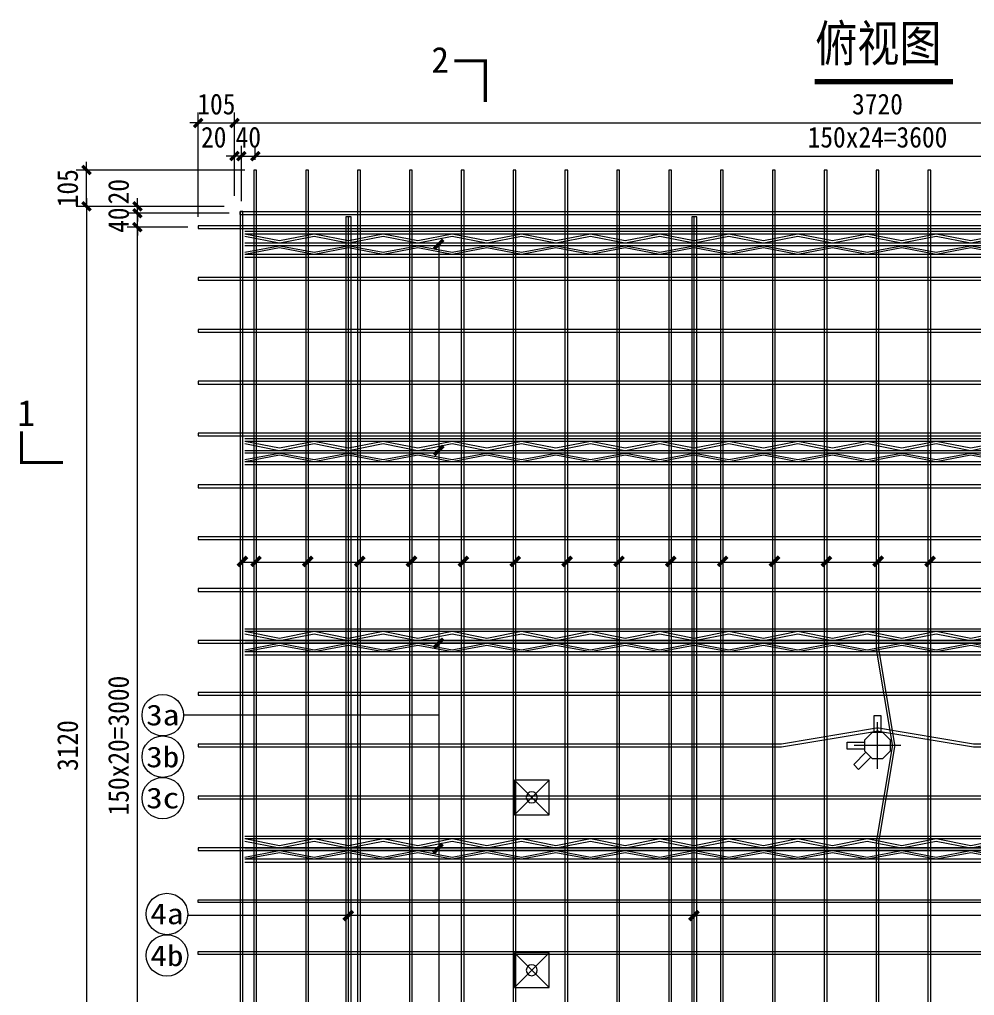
# Model space of a CAD drawing. Header units: millimetres. Extents: x 0 to 28815, y -2 to 20487.
# Drawn here: x 16992 to 19755, y 2147 to 4970 of the extents above; entities that cross this region are included whole.
import ezdxf
from ezdxf.enums import TextEntityAlignment as Align

# ---------------------------------------------------------------- set-up
doc = ezdxf.new("R2010")
doc.units = ezdxf.units.MM
doc.linetypes.add('ACAD_ISO10W100', pattern=[18, 12, -3, 0, -3])
for name, color, linetype in [('DBD6X-1##长度', 4, 'Continuous'), ('EQUIP-照明', 3, 'Continuous'), ('S-DETL-TEXT', 7, 'Continuous'), ('YZ-下划线', 1, 'ACAD_ISO10W100'), ('YZ-标题文字', 2, 'Continuous'), ('桁架', 4, 'Continuous'), ('钢筋', 7, 'Continuous')]:
    doc.layers.add(name, color=color, linetype=linetype)
for name, color, linetype, lineweight in [('PUB_DIM', 3, 'Continuous', 15), ('YG-标注', 151, 'Continuous', 15), ('YZ-符号', 96, 'Continuous', 9), ('墙板支撑', 7, 'Continuous', 15), ('文字标注', 7, 'Continuous', 15), ('轮廓线', 2, 'Continuous', 13)]:
    doc.layers.add(name, color=color, linetype=linetype, lineweight=lineweight)
doc.styles.add('YG-样式 2', font='simhei.ttf')
doc.styles.add('YZ-样式 1', font='simhei.ttf', dxfattribs={"width": 0.85})
doc.styles.add('YZ-样式 2', font='simhei.ttf', dxfattribs={"width": 0.9})
doc.dimstyles.new('YZ-30', dxfattribs={"dimscale": 30, "dimtxt": 2, "dimasz": 0.8, "dimexe": 1, "dimexo": 1, "dimgap": 0.8, "dimtad": 1, "dimdec": 0, "dimzin": 1, "dimdsep": 46, "dimtxsty": 'YZ-样式 2', "dimblk": 'ARCHTICK', "dimcen": 250, "dimdle": 0.8, "dimclrd": 151, "dimclre": 151, "dimclrt": 7, "dimazin": 0, "dimtfac": 1, "dimtdec": 0, "dimtix": 1, "dimtmove": 2, "dimatfit": 2, "dimldrblk": 'ARCHTICK', "dimfxl": 1, "dimlwd": 9, "dimlwe": 9, "dimarcsym": 0})

# ---------------------------------------------------------------- blocks, each defined once
blk = doc.blocks.new('_ArchTick')
at = {"color": 0, "linetype": 'ByBlock', "const_width": 0.4}
blk.add_lwpolyline([(-0.5, -0.5), (0.5, 0.5)], dxfattribs=at)
blk = doc.blocks.new('*D202')
at = {"layer": 'Defpoints', "color": 0, "ltscale": 30, "transparency": 16777216}
for p in [(17614.2, 4429.5), (17186, 1309.5), (17624.3, 1309.5)]:
    blk.add_point(p, dxfattribs=at)
at = {"layer": 'YG-标注', "color": 151, "lineweight": 9, "ltscale": 30, "transparency": 16777216}
for p, q in [((17186, 4453.5), (17186, 1285.5)), ((17584.2, 4429.5), (17156, 4429.5)), ((17594.3, 1309.5), (17156, 1309.5))]:
    blk.add_line(p, q, dxfattribs=at)
at = {"layer": 'YG-标注', "color": 151, "lineweight": 9, "ltscale": 30, "transparency": 16777216, "xscale": 24, "yscale": 24, "zscale": 24}
for p, rotation in [((17186, 4429.5), 90), ((17186, 1309.5), 270)]:
    blk.add_blockref('_ArchTick', p, dxfattribs=dict(at, rotation=rotation))
at = {"layer": 'YG-标注', "color": 7, "lineweight": 9, "ltscale": 30, "transparency": 16777216, "insert": (17131.6, 2869.5), "char_height": 60, "attachment_point": 5, "rotation": 90, "style": 'YZ-样式 2'}
blk.add_mtext('3120', dxfattribs=at)
blk = doc.blocks.new('*D205')
at = {"layer": 'Defpoints', "color": 0, "ltscale": 30, "transparency": 16777216}
for p in [(17333.3, 4369.5), (17509.2, 4369.5), (17509.2, 1369.5)]:
    blk.add_point(p, dxfattribs=at)
at = {"layer": 'YG-标注', "color": 151, "lineweight": 9, "ltscale": 30, "transparency": 16777216}
for p, q in [((17333.3, 1345.5), (17333.3, 4393.5)), ((17479.2, 4369.5), (17303.3, 4369.5)), ((17479.2, 1369.5), (17303.3, 1369.5))]:
    blk.add_line(p, q, dxfattribs=at)
at = {"layer": 'YG-标注', "color": 151, "lineweight": 9, "ltscale": 30, "transparency": 16777216, "xscale": 24, "yscale": 24, "zscale": 24}
for p, rotation in [((17333.3, 4369.5), 90), ((17333.3, 1369.5), 270)]:
    blk.add_blockref('_ArchTick', p, dxfattribs=dict(at, rotation=rotation))
at = {"layer": 'YG-标注', "color": 7, "lineweight": 9, "ltscale": 30, "transparency": 16777216, "insert": (17278.9, 2869.5), "char_height": 60, "attachment_point": 5, "rotation": 90, "style": 'YZ-样式 2'}
blk.add_mtext('150x20=3000', dxfattribs=at)
blk = doc.blocks.new('*D206')
at = {"layer": 'Defpoints', "color": 0, "ltscale": 30, "transparency": 16777216}
for p in [(17333.3, 4409.5), (17629.2, 4409.5), (17509.2, 4369.5)]:
    blk.add_point(p, dxfattribs=at)
at = {"layer": 'YG-标注', "color": 151, "lineweight": 9, "ltscale": 30, "transparency": 16777216}
for p, q in [((17333.3, 4409.5), (17333.3, 4433.5)), ((17599.2, 4409.5), (17303.3, 4409.5)), ((17333.3, 4369.5), (17333.3, 4409.5)), ((17479.2, 4369.5), (17303.3, 4369.5)), ((17333.3, 4369.5), (17333.3, 4345.5))]:
    blk.add_line(p, q, dxfattribs=at)
at = {"layer": 'YG-标注', "color": 151, "lineweight": 9, "ltscale": 30, "transparency": 16777216, "xscale": 24, "yscale": 24, "zscale": 24}
for p, rotation in [((17333.3, 4409.5), 270), ((17333.3, 4369.5), 90)]:
    blk.add_blockref('_ArchTick', p, dxfattribs=dict(at, rotation=rotation))
at = {"layer": 'YG-标注', "color": 7, "lineweight": 9, "ltscale": 30, "transparency": 16777216, "insert": (17278.9, 4389.5), "char_height": 60, "attachment_point": 5, "rotation": 90, "style": 'YZ-样式 2'}
blk.add_mtext('40', dxfattribs=at)
blk = doc.blocks.new('*D207')
at = {"layer": 'Defpoints', "color": 0, "ltscale": 30, "transparency": 16777216}
for p in [(17333.3, 4429.5), (17614.2, 4429.5), (17629.2, 4409.5)]:
    blk.add_point(p, dxfattribs=at)
at = {"layer": 'YG-标注', "color": 151, "lineweight": 9, "ltscale": 30, "transparency": 16777216}
for p, q in [((17333.3, 4429.5), (17333.3, 4453.5)), ((17584.2, 4429.5), (17303.3, 4429.5)), ((17599.2, 4409.5), (17303.3, 4409.5)), ((17333.3, 4409.5), (17333.3, 4429.5)), ((17333.3, 4409.5), (17333.3, 4385.5))]:
    blk.add_line(p, q, dxfattribs=at)
at = {"layer": 'YG-标注', "color": 151, "lineweight": 9, "ltscale": 30, "transparency": 16777216, "xscale": 24, "yscale": 24, "zscale": 24}
for p, rotation in [((17333.3, 4429.5), 270), ((17333.3, 4409.5), 90)]:
    blk.add_blockref('_ArchTick', p, dxfattribs=dict(at, rotation=rotation))
at = {"layer": 'YG-标注', "color": 7, "lineweight": 9, "ltscale": 30, "transparency": 16777216, "insert": (17278.9, 4471.9), "char_height": 60, "attachment_point": 5, "rotation": 90, "style": 'YZ-样式 2'}
blk.add_mtext('20', dxfattribs=at)
blk = doc.blocks.new('*D209')
at = {"layer": 'Defpoints', "color": 0, "ltscale": 30, "transparency": 16777216}
for p in [(17614.2, 4670.7), (17614.2, 4429.5), (17509.2, 4369.5)]:
    blk.add_point(p, dxfattribs=at)
at = {"layer": '钢筋', "color": 151, "lineweight": 9, "ltscale": 30, "transparency": 16777216}
for p, q in [((17509.2, 4399.5), (17509.2, 4700.7)), ((17614.2, 4459.5), (17614.2, 4700.7)), ((17509.2, 4670.7), (17485.2, 4670.7)), ((17509.2, 4670.7), (17614.2, 4670.7)), ((17614.2, 4670.7), (17638.2, 4670.7))]:
    blk.add_line(p, q, dxfattribs=at)
at = {"layer": '钢筋', "color": 151, "lineweight": 9, "ltscale": 30, "transparency": 16777216, "xscale": 24, "yscale": 24, "zscale": 24}
blk.add_blockref('_ArchTick', (17509.2, 4670.7), dxfattribs=at)
at = {"layer": '钢筋', "color": 151, "lineweight": 9, "ltscale": 30, "transparency": 16777216, "xscale": 24, "yscale": 24, "zscale": 24, "rotation": 180}
blk.add_blockref('_ArchTick', (17614.2, 4670.7), dxfattribs=at)
at = {"layer": '钢筋', "color": 7, "ltscale": 30, "transparency": 16777216, "insert": (17561.7, 4725), "char_height": 60, "attachment_point": 5, "style": 'YZ-样式 2'}
blk.add_mtext('105', dxfattribs=at)
blk = doc.blocks.new('*D210')
at = {"layer": 'Defpoints', "color": 0, "ltscale": 30, "transparency": 16777216}
for p in [(17674.2, 4574.8), (17674.2, 4534.5), (17634.2, 4414.5)]:
    blk.add_point(p, dxfattribs=at)
at = {"layer": '钢筋', "color": 151, "lineweight": 9, "ltscale": 30, "transparency": 16777216}
for p, q in [((17634.2, 4444.5), (17634.2, 4604.8)), ((17674.2, 4564.5), (17674.2, 4604.8)), ((17634.2, 4574.8), (17610.2, 4574.8)), ((17634.2, 4574.8), (17674.2, 4574.8)), ((17674.2, 4574.8), (17698.2, 4574.8))]:
    blk.add_line(p, q, dxfattribs=at)
at = {"layer": '钢筋', "color": 151, "lineweight": 9, "ltscale": 30, "transparency": 16777216, "xscale": 24, "yscale": 24, "zscale": 24}
blk.add_blockref('_ArchTick', (17634.2, 4574.8), dxfattribs=at)
at = {"layer": '钢筋', "color": 151, "lineweight": 9, "ltscale": 30, "transparency": 16777216, "xscale": 24, "yscale": 24, "zscale": 24, "rotation": 180}
blk.add_blockref('_ArchTick', (17674.2, 4574.8), dxfattribs=at)
at = {"layer": '钢筋', "color": 7, "ltscale": 30, "transparency": 16777216, "insert": (17654.2, 4629.2), "char_height": 60, "attachment_point": 5, "style": 'YZ-样式 2'}
blk.add_mtext('40', dxfattribs=at)
blk = doc.blocks.new('*D211')
at = {"layer": 'Defpoints', "color": 0, "ltscale": 30, "transparency": 16777216}
for p in [(17614.2, 4574.8), (17614.2, 4429.5), (17634.2, 4414.5)]:
    blk.add_point(p, dxfattribs=at)
at = {"layer": '钢筋', "color": 151, "lineweight": 9, "ltscale": 30, "transparency": 16777216}
for p, q in [((17614.2, 4459.5), (17614.2, 4604.8)), ((17634.2, 4444.5), (17634.2, 4604.8)), ((17614.2, 4574.8), (17590.2, 4574.8)), ((17634.2, 4574.8), (17614.2, 4574.8)), ((17634.2, 4574.8), (17658.2, 4574.8))]:
    blk.add_line(p, q, dxfattribs=at)
at = {"layer": '钢筋', "color": 151, "lineweight": 9, "ltscale": 30, "transparency": 16777216, "xscale": 24, "yscale": 24, "zscale": 24}
blk.add_blockref('_ArchTick', (17614.2, 4574.8), dxfattribs=at)
at = {"layer": '钢筋', "color": 151, "lineweight": 9, "ltscale": 30, "transparency": 16777216, "xscale": 24, "yscale": 24, "zscale": 24, "rotation": 180}
blk.add_blockref('_ArchTick', (17634.2, 4574.8), dxfattribs=at)
at = {"layer": '钢筋', "color": 7, "ltscale": 30, "transparency": 16777216, "insert": (17554.1, 4629.2), "char_height": 60, "attachment_point": 5, "style": 'YZ-样式 2'}
blk.add_mtext('20', dxfattribs=at)
blk = doc.blocks.new('*D212')
at = {"layer": 'Defpoints', "color": 0, "ltscale": 30, "transparency": 16777216}
for p in [(17186, 4534.5), (17674.2, 4534.5), (17614.2, 4429.5)]:
    blk.add_point(p, dxfattribs=at)
at = {"layer": '钢筋', "color": 151, "lineweight": 9, "ltscale": 30, "transparency": 16777216}
for p, q in [((17186, 4534.5), (17186, 4558.5)), ((17644.2, 4534.5), (17156, 4534.5)), ((17186, 4429.5), (17186, 4534.5)), ((17584.2, 4429.5), (17156, 4429.5)), ((17186, 4429.5), (17186, 4405.5))]:
    blk.add_line(p, q, dxfattribs=at)
at = {"layer": '钢筋', "color": 151, "lineweight": 9, "ltscale": 30, "transparency": 16777216, "xscale": 24, "yscale": 24, "zscale": 24}
for p, rotation in [((17186, 4534.5), 270), ((17186, 4429.5), 90)]:
    blk.add_blockref('_ArchTick', p, dxfattribs=dict(at, rotation=rotation))
at = {"layer": '钢筋', "color": 7, "ltscale": 30, "transparency": 16777216, "insert": (17131.6, 4482), "char_height": 60, "attachment_point": 5, "rotation": 90, "style": 'YZ-样式 2'}
blk.add_mtext('105', dxfattribs=at)
blk = doc.blocks.new('*D213')
at = {"layer": 'DBD6X-1##长度', "color": 151, "lineweight": 9, "ltscale": 30, "transparency": 16777216}
for p, q in [((17614.2, 4459.5), (17614.2, 4700.7)), ((21334.2, 4459.5), (21334.2, 4700.7)), ((17590.2, 4670.7), (21358.2, 4670.7))]:
    blk.add_line(p, q, dxfattribs=at)
at = {"layer": 'Defpoints', "color": 0, "ltscale": 30, "transparency": 16777216}
for p in [(21334.2, 4670.7), (17614.2, 4429.5), (21334.2, 4429.5)]:
    blk.add_point(p, dxfattribs=at)
at = {"layer": 'DBD6X-1##长度', "color": 151, "lineweight": 9, "ltscale": 30, "transparency": 16777216, "xscale": 24, "yscale": 24, "zscale": 24, "rotation": 180}
blk.add_blockref('_ArchTick', (17614.2, 4670.7), dxfattribs=at)
at = {"layer": 'DBD6X-1##长度', "color": 151, "lineweight": 9, "ltscale": 30, "transparency": 16777216, "xscale": 24, "yscale": 24, "zscale": 24}
blk.add_blockref('_ArchTick', (21334.2, 4670.7), dxfattribs=at)
at = {"layer": 'DBD6X-1##长度', "color": 7, "lineweight": 9, "ltscale": 30, "transparency": 16777216, "insert": (19474.2, 4725), "char_height": 60, "attachment_point": 5, "style": 'YZ-样式 2'}
blk.add_mtext('3720', dxfattribs=at)
blk = doc.blocks.new('*D216')
at = {"layer": 'Defpoints', "color": 0, "ltscale": 30, "transparency": 16777216}
for p in [(21274.2, 4574.8), (17674.2, 4534.5), (21274.2, 4534.5)]:
    blk.add_point(p, dxfattribs=at)
at = {"layer": '钢筋', "color": 151, "lineweight": 9, "ltscale": 30, "transparency": 16777216}
for p, q in [((17674.2, 4564.5), (17674.2, 4604.8)), ((21274.2, 4564.5), (21274.2, 4604.8)), ((17650.2, 4574.8), (21298.2, 4574.8))]:
    blk.add_line(p, q, dxfattribs=at)
at = {"layer": '钢筋', "color": 151, "lineweight": 9, "ltscale": 30, "transparency": 16777216, "xscale": 24, "yscale": 24, "zscale": 24, "rotation": 180}
blk.add_blockref('_ArchTick', (17674.2, 4574.8), dxfattribs=at)
at = {"layer": '钢筋', "color": 151, "lineweight": 9, "ltscale": 30, "transparency": 16777216, "xscale": 24, "yscale": 24, "zscale": 24}
blk.add_blockref('_ArchTick', (21274.2, 4574.8), dxfattribs=at)
at = {"layer": '钢筋', "color": 7, "ltscale": 30, "transparency": 16777216, "insert": (19474.2, 4629.2), "char_height": 60, "attachment_point": 5, "style": 'YZ-样式 2'}
blk.add_mtext('150x24=3600', dxfattribs=at)
blk = doc.blocks.new('A$C7C4453D7')
at = {"color": 3, "lineweight": 15, "xscale": -80, "yscale": 80, "zscale": 80, "rotation": 180}
blk.add_blockref('_ArchTick', (0, 0), dxfattribs=at)
blk = doc.blocks.new('A$C04E44E2E')
at = {"layer": '桁架', "color": 4, "lineweight": 9}
for p, q in [((-3660, 38), (0, 38)), ((0, 30), (-3660, 30)), ((-3560, 10), (-3660, 30)), ((-3460, 30), (-3560, 10)), ((-3360, 10), (-3460, 30)), ((-3260, 30), (-3360, 10)), ((-3160, 10), (-3260, 30)), ((-3060, 30), (-3160, 10)), ((-2960, 10), (-3060, 30)), ((-2860, 30), (-2960, 10)), ((-2760, 10), (-2860, 30)), ((-2660, 30), (-2760, 10)), ((-2560, 10), (-2660, 30)), ((-2460, 30), (-2560, 10)), ((-2360, 10), (-2460, 30)), ((-2260, 30), (-2360, 10)), ((-2160, 10), (-2260, 30)), ((-2060, 30), (-2160, 10)), ((-1960, 10), (-2060, 30)), ((-1860, 30), (-1960, 10)), ((-1760, 10), (-1860, 30)), ((-1660, 30), (-1760, 10)), ((-1560, 10), (-1660, 30)), ((-1460, 30), (-1560, 10)), ((-3660, 23.7), (-3560.9, 4)), ((-3660, 4), (0, 4)), ((-3559.1, 4), (-3460, 23.7)), ((-3460, 23.7), (-3360.9, 4)), ((-3360.9, 4), (-3359.1, 4)), ((-3359.1, 4), (-3260, 23.7)), ((-3260, 23.7), (-3160.9, 4)), ((-3160.9, 4), (-3159.1, 4)), ((-3160.9, 4), (-3159.3, 4)), ((-3159.1, 4), (-3060, 23.7)), ((-3060, 23.7), (-2960.9, 4)), ((-2960.9, 4), (-2959.1, 4)), ((-2960.9, 4), (-2959.1, 4)), ((-2960.9, 4), (-2959.3, 4)), ((-2959.1, 4), (-2860, 23.7)), ((-2860, 23.7), (-2760.9, 4)), ((-2760.9, 4), (-2759.1, 4)), ((-2759.1, 4), (-2660, 23.7)), ((-2660, 23.7), (-2560.9, 4)), ((-2560.9, 4), (-2559.1, 4)), ((-2559.1, 4), (-2460, 23.7)), ((-2460, 23.7), (-2360.9, 4)), ((-2360.9, 4), (-2359.1, 4)), ((-2359.1, 4), (-2260, 23.7)), ((-2260, 23.7), (-2160.9, 4)), ((-2160.9, 4), (-2159.1, 4)), ((-2159.1, 4), (-2060, 23.7)), ((-2060, 23.7), (-1960.9, 4)), ((-1960.9, 4), (-1959.3, 4)), ((-1959.3, 4), (-1860, 23.7)), ((-1860, 23.7), (-1760.9, 4)), ((-1760.9, 4), (-1759.1, 4)), ((-1759.1, 4), (-1660, 23.7)), ((-1660, 23.7), (-1560.9, 4)), ((-1560.9, 4), (-1559.1, 4)), ((-1559.1, 4), (-1460, 23.7)), ((0, -4), (-3660, -4)), ((-3660, -22.7), (-3560.9, -4)), ((-3560, -10), (-3660, -29)), ((-3460, -29), (-3560, -10)), ((-3559.1, -4), (-3460, -22.7)), ((-3460, -22.7), (-3360.9, -4)), ((-3360, -10), (-3460, -29)), ((-3360.9, -4), (-3359.1, -4)), ((-3260, -29), (-3360, -10)), ((-3359.1, -4), (-3260, -22.7)), ((-3260, -22.7), (-3160.9, -4)), ((-3160, -10), (-3260, -29)), ((-3160.9, -4), (-3159.1, -4)), ((-3160.9, -4), (-3159.3, -4)), ((-3060, -29), (-3160, -10)), ((-3159.1, -4), (-3060, -22.7)), ((-3060, -22.7), (-2960.9, -4)), ((-2960, -10), (-3060, -29)), ((-2960.9, -4), (-2959.1, -4)), ((-2960.9, -4), (-2959.1, -4)), ((-2960.9, -4), (-2959.3, -4)), ((-2860, -29), (-2960, -10)), ((-2959.1, -4), (-2860, -22.7)), ((-2860, -22.7), (-2760.9, -4)), ((-2760, -10), (-2860, -29)), ((-2760.9, -4), (-2759.1, -4)), ((-2660, -29), (-2760, -10)), ((-2759.1, -4), (-2660, -22.7)), ((-2660, -22.7), (-2560.9, -4)), ((-2560, -10), (-2660, -29)), ((-2560.9, -4), (-2559.1, -4)), ((-2460, -29), (-2560, -10)), ((-2559.1, -4), (-2460, -22.7)), ((-2460, -22.7), (-2360.9, -4)), ((-2360, -10), (-2460, -29)), ((-2360.9, -4), (-2359.1, -4)), ((-2260, -29), (-2360, -10)), ((-2359.1, -4), (-2260, -22.7)), ((-2260, -22.7), (-2160.9, -4)), ((-2160, -10), (-2260, -29)), ((-2160.9, -4), (-2159.1, -4)), ((-2060, -29), (-2160, -10)), ((-2159.1, -4), (-2060, -22.7)), ((-2060, -22.7), (-1960.9, -4)), ((-1960, -10), (-2060, -29)), ((-1960.9, -4), (-1959.3, -4)), ((-1860, -29), (-1960, -10)), ((-1959.3, -4), (-1860, -22.7)), ((-1860, -22.7), (-1760.9, -4)), ((-1760, -10), (-1860, -29)), ((-1760.9, -4), (-1759.1, -4)), ((-1660, -29), (-1760, -10)), ((-1759.1, -4), (-1660, -22.7)), ((-1660, -22.7), (-1560.9, -4)), ((-1560, -10), (-1660, -29)), ((-1560.9, -4), (-1559.1, -4)), ((-1460, -29), (-1560, -10)), ((-1559.1, -4), (-1460, -22.7)), ((0, -29), (-3660, -29)), ((-3660, -37), (0, -37))]:
    blk.add_line(p, q, dxfattribs=at)
blk = doc.blocks.new('A$C0ABE7B75')
at = {"layer": '钢筋', "color": 4, "lineweight": 13}
for points in [[(-7.3, 0), (7.2, 0), (7.2, 3000), (7.2, 3060), (-7.3, 3060)], [(-7.3, 3060), (-7.3, 3060), (-7.3, 0)], [(-0.8, 3060), (-0.8, 3000), (-0.8, 0)]]:
    blk.add_lwpolyline(points, dxfattribs=at)
blk = doc.blocks.new('A$C6C6A476D')
at = {"layer": '墙板支撑', "color": 6, "ltscale": 30}
for p, q in [((50, 50), (-50, -50)), ((-50, 50), (50, -50))]:
    blk.add_line(p, q, dxfattribs=at)
blk.add_lwpolyline([(-50, 50), (50, 50), (50, -50), (-50, -50)], close=True, dxfattribs=at)
blk.add_circle((0, 0), 16, dxfattribs=at)
blk = doc.blocks.new('A$C35D967A2')
at = {"layer": '墙板支撑', "color": 0, "ltscale": 30}
for p in [(50, 50), (550, 50)]:
    blk.add_blockref('A$C6C6A476D', p, dxfattribs=at)

msp = doc.modelspace()

# ---------------------------------------------------------------- linework, layer by layer
at = {"layer": 'EQUIP-照明', "color": 2, "lineweight": 15}
for p, q in [((19474.2, 2802), (19474.2, 2937)), ((19541.7, 2869.5), (19406.7, 2869.5))]:
    msp.add_line(p, q, dxfattribs=at)
for points in [[(19484.2, 2957), (19484.2, 2907), (19464.2, 2907), (19464.2, 2957)], [(19511.7, 2885.1), (19489.8, 2907), (19458.7, 2907), (19436.7, 2885.1), (19436.7, 2854), (19458.7, 2832), (19489.8, 2832), (19511.7, 2854)], [(19386.7, 2879.5), (19436.7, 2879.5), (19436.7, 2859.5), (19386.7, 2859.5)], [(19419.4, 2800.6), (19454.8, 2835.9), (19440.6, 2850.1), (19405.3, 2814.7)]]:
    msp.add_lwpolyline(points, close=True, dxfattribs=at)
at = {"layer": 'PUB_DIM', "color": 1, "const_width": 9}
msp.add_lwpolyline([(16997.9, 3778.3), (16997.9, 3688.3), (17117.9, 3688.3)], dxfattribs=at)
at = {"layer": 'YZ-下划线', "color": 1, "linetype": 'ByBlock', "const_width": 15}
msp.add_lwpolyline([(19292.1, 4790.4), (19692.7, 4790.4)], dxfattribs=at)
at = {"layer": 'YZ-符号', "color": 3}
for p, q in [((18204.8, 4319.7), (18204.8, 1423.5)), ((18204.8, 2957.4), (17466.6, 2957.4)), ((21143.2, 2377.7), (17478.8, 2377.7))]:
    msp.add_line(p, q, dxfattribs=at)
at = {"layer": 'YZ-符号', "color": 3, "lineweight": 13}
msp.add_line((17640.2, 3400.5), (21440.1, 3400.5), dxfattribs=at)
at = {"layer": 'YZ-符号', "color": 1, "const_width": 9}
msp.add_lwpolyline([(18249.8, 4850.7), (18339.8, 4850.7), (18339.8, 4731)], dxfattribs=at)
at = {"layer": 'YZ-符号', "color": 3}
for centre in [(17406.6, 2957.4), (17406.6, 2837.4), (17406.6, 2717.4), (17418.8, 2382.3), (17418.8, 2262.3)]:
    msp.add_circle(centre, 60, dxfattribs=at)
at = {"layer": '轮廓线', "color": 2, "lineweight": 30, "const_width": 0.05}
msp.add_lwpolyline([(21334.2, 4429.5), (21334.2, 1309.5), (17614.2, 1309.5), (17614.2, 4429.5)], close=True, dxfattribs=at)
at = {"layer": '钢筋', "color": 5, "lineweight": 13}
for points in [[(17678.2, 4429.5), (17678.2, 4534.5), (17670.2, 4534.5), (17670.2, 4429.5), (17670.2, 1204.5), (17678.2, 1204.5)], [(17828.2, 4429.5), (17828.2, 4534.5), (17820.2, 4534.5), (17820.2, 4429.5), (17820.2, 1204.5), (17828.2, 1204.5)], [(17978.2, 4429.5), (17978.2, 4534.5), (17970.2, 4534.5), (17970.2, 4429.5), (17970.2, 1204.5), (17978.2, 1204.5)], [(18128.2, 4429.5), (18128.2, 4534.5), (18120.2, 4534.5), (18120.2, 4429.5), (18120.2, 1204.5), (18128.2, 1204.5)], [(18278.2, 4429.5), (18278.2, 4534.5), (18270.2, 4534.5), (18270.2, 4429.5), (18270.2, 1204.5), (18278.2, 1204.5)], [(18428.2, 4429.5), (18428.2, 4534.5), (18420.2, 4534.5), (18420.2, 4429.5), (18420.2, 1204.5), (18428.2, 1204.5)], [(18578.2, 4429.5), (18578.2, 4534.5), (18570.2, 4534.5), (18570.2, 4429.5), (18570.2, 1204.5), (18578.2, 1204.5)], [(18728.2, 4429.5), (18728.2, 4534.5), (18720.2, 4534.5), (18720.2, 4429.5), (18720.2, 1204.5), (18728.2, 1204.5)], [(18878.2, 4429.5), (18878.2, 4534.5), (18870.2, 4534.5), (18870.2, 4429.5), (18870.2, 1204.5), (18878.2, 1204.5)], [(19028.2, 4429.5), (19028.2, 4534.5), (19020.2, 4534.5), (19020.2, 4429.5), (19020.2, 1204.5), (19028.2, 1204.5)], [(19178.2, 4429.5), (19178.2, 4534.5), (19170.2, 4534.5), (19170.2, 4429.5), (19170.2, 1204.5), (19178.2, 1204.5)], [(19328.2, 4429.5), (19328.2, 4534.5), (19320.2, 4534.5), (19320.2, 4429.5), (19320.2, 1204.5), (19328.2, 1204.5)], [(19628.2, 4429.5), (19628.2, 4534.5), (19620.2, 4534.5), (19620.2, 4429.5), (19620.2, 1204.5), (19628.2, 1204.5)]]:
    msp.add_lwpolyline(points, close=True, dxfattribs=at)
msp.add_lwpolyline([(19478.5, 2589.8), (19524.6, 2866.2, 0.082763), (19524.6, 2872.8), (19478.5, 3149.2, -0.041311), (19478.2, 3152.5), (19478.2, 4429.5), (19478.2, 4534.5), (19470.2, 4534.5), (19470.2, 4429.5), (19470.2, 3151.8, 0.041311), (19470.5, 3148.6), (19516.5, 2872.8, -0.082763), (19516.5, 2866.2), (19470.5, 2590.5, 0.041311), (19470.2, 2587.2), (19470.2, 1204.5), (19478.2, 1204.5), (19478.2, 2586.6, -0.041311)], format="xyb", close=True, dxfattribs=at)
at = {"layer": '钢筋', "color": 1, "lineweight": 13}
msp.add_lwpolyline([(17629.2, 4405.5), (21319.2, 4405.5), (21319.2, 4413.5), (17629.2, 4413.5), (17629.2, 4405.5), (17629.2, 4405.5)], dxfattribs=at)
at = {"layer": '钢筋', "color": 5, "lineweight": 13}
msp.add_lwpolyline([(17630.2, 4414.5), (17630.2, 1324.5), (17638.2, 1324.5), (17638.2, 4414.5), (17630.2, 4414.5), (17630.2, 4414.5)], dxfattribs=at)
at = {"layer": '钢筋', "color": 1, "lineweight": 13}
for points in [[(17614.2, 4373.5), (17509.2, 4373.5), (17509.2, 4365.5), (17614.2, 4365.5), (21439.2, 4365.5), (21439.2, 4373.5)], [(17614.2, 4223.5), (17509.2, 4223.5), (17509.2, 4215.5), (17614.2, 4215.5), (21439.2, 4215.5), (21439.2, 4223.5)], [(17614.2, 4073.5), (17509.2, 4073.5), (17509.2, 4065.5), (17614.2, 4065.5), (21439.2, 4065.5), (21439.2, 4073.5)], [(17614.2, 3923.5), (17509.2, 3923.5), (17509.2, 3915.5), (17614.2, 3915.5), (21439.2, 3915.5), (21439.2, 3923.5)], [(17614.2, 3773.5), (17509.2, 3773.5), (17509.2, 3765.5), (17614.2, 3765.5), (21439.2, 3765.5), (21439.2, 3773.5)], [(17614.2, 3623.5), (17509.2, 3623.5), (17509.2, 3615.5), (17614.2, 3615.5), (21439.2, 3615.5), (21439.2, 3623.5)], [(17614.2, 3473.5), (17509.2, 3473.5), (17509.2, 3465.5), (17614.2, 3465.5), (21439.2, 3465.5), (21439.2, 3473.5)], [(17614.2, 3323.5), (17509.2, 3323.5), (17509.2, 3315.5), (17614.2, 3315.5), (21439.2, 3315.5), (21439.2, 3323.5)], [(17614.2, 3173.5), (17509.2, 3173.5), (17509.2, 3165.5), (17614.2, 3165.5), (21439.2, 3165.5), (21439.2, 3173.5)], [(17614.2, 3023.5), (17509.2, 3023.5), (17509.2, 3015.5), (17614.2, 3015.5), (21439.2, 3015.5), (21439.2, 3023.5)], [(17614.2, 2723.5), (17509.2, 2723.5), (17509.2, 2715.5), (17614.2, 2715.5), (21439.2, 2715.5), (21439.2, 2723.5)], [(17614.2, 2573.5), (17509.2, 2573.5), (17509.2, 2565.5), (17614.2, 2565.5), (21439.2, 2565.5), (21439.2, 2573.5)], [(17614.2, 2415.5), (17509.2, 2415.5), (17509.2, 2423.5), (17614.2, 2423.5), (21439.2, 2423.5), (21439.2, 2415.5)], [(17614.2, 2265.5), (17509.2, 2265.5), (17509.2, 2273.5), (17614.2, 2273.5), (21439.2, 2273.5), (21439.2, 2265.5)]]:
    msp.add_lwpolyline(points, close=True, dxfattribs=at)
for points in [[(19470.9, 2919.6), (19196.2, 2873.8, -0.041311), (19192.9, 2873.5), (17614.2, 2873.5), (17509.2, 2873.5), (17509.2, 2865.5), (17614.2, 2865.5), (19193.6, 2865.5, 0.041311), (19196.9, 2865.8), (19470.9, 2911.5)], [(19477.5, 2911.5), (19751.6, 2865.8, 0.041311), (19754.9, 2865.5), (21439.2, 2865.5), (21439.2, 2873.5), (19755.5, 2873.5, -0.041311), (19752.3, 2873.8), (19477.5, 2919.6)]]:
    msp.add_lwpolyline(points, format="xyb", dxfattribs=at)
for centre in [(19474.2, 2899.9), (19474.2, 2891.8)]:
    msp.add_arc(centre, 20, 80.5377, 99.4623, dxfattribs=at)

# ---------------------------------------------------------------- block references
at = {"layer": 'S-DETL-TEXT', "xscale": -0.3333333333284827, "yscale": 0.3333333333357586, "zscale": 0.3333333333333333}
for p in [(17636.9, 3402.4), (17676.3, 3402.4), (17826.3, 3402.4), (17976.3, 3402.4), (18126.3, 3402.4), (18276.3, 3402.4), (18426.3, 3402.4), (18576.3, 3402.4), (18726.3, 3402.4), (18876.3, 3402.4), (19026.3, 3402.4), (19176.3, 3402.4), (19326.3, 3402.4), (19476.3, 3402.4), (19626.3, 3402.4)]:
    msp.add_blockref('A$C7C4453D7', p, dxfattribs=at)
at = {"layer": 'YG-标注', "color": 0, "ltscale": 30}
for name, p in [('A$C0ABE7B75', (17944, 1339.5)), ('A$C0ABE7B75', (18944, 1339.5)), ('A$C04E44E2E', (21304.2, 4319.5)), ('A$C04E44E2E', (21304.2, 3719.5)), ('A$C04E44E2E', (21304.2, 3169.5)), ('A$C04E44E2E', (21304.2, 2569.5))]:
    msp.add_blockref(name, p, dxfattribs=at)
at = {"layer": 'YZ-符号', "xscale": -0.3333333333284827, "yscale": 0.3333333333357586, "zscale": 0.3333333333333333}
for p in [(18204.8, 4319.7), (18204.8, 3723.5), (18204.8, 3165.5), (18202.8, 2571.5), (17943.2, 2377.7), (18943.2, 2377.7)]:
    msp.add_blockref('A$C7C4453D7', p, dxfattribs=at)
at = {"layer": '墙板支撑', "xscale": -1, "rotation": 270}
msp.add_blockref('A$C35D967A2', (18424.2, 2169.6), dxfattribs=at)

# ---------------------------------------------------------------- texts
at = {"layer": 'YZ-标题文字', "style": 'YZ-样式 1', "width": 0.85}
msp.add_text('俯视图', height=105, dxfattribs=at).set_placement((19294.1, 4817.1), align=Align.BOTTOM_LEFT)
at = {"layer": 'YZ-标题文字', "style": 'YZ-样式 1', "width": 1.176}
for s, p in [('3a', (17406.6, 2957.4)), ('3b', (17406.6, 2837.4)), ('3c', (17406.6, 2717.4)), ('4a', (17418.8, 2382.3)), ('4b', (17418.8, 2262.3))]:
    msp.add_text(s, height=60, dxfattribs=at).set_placement(p, align=Align.MIDDLE)
at = {"layer": '文字标注', "style": 'YG-样式 2'}
for s, p in [('2', (18209.2, 4815.8)), ('1', (17011.2, 3794.1))]:
    msp.add_text(s, height=75, dxfattribs=at).set_placement(p, align=Align.CENTER)

# ---------------------------------------------------------------- dimensions: what is measured, and where the dimension line sits
at = {"layer": 'DBD6X-1##长度', "color": 0, "lineweight": 9, "ltscale": 30}
dim = msp.add_linear_dim(base=(21334.2, 4670.7), p1=(17614.2, 4429.5), p2=(21334.2, 4429.5), dimstyle='YZ-30', dxfattribs=at)
dim.commit()
dim.dimension.update_dxf_attribs({"geometry": '*D213', "text_midpoint": (19474.2, 4725)})
at = {"layer": 'YG-标注', "color": 0, "lineweight": 9, "ltscale": 30}
dim = msp.add_linear_dim(base=(17333.3, 4429.5), p1=(17629.2, 4409.5), p2=(17614.2, 4429.5), angle=90, dimstyle='YZ-30', dxfattribs=at)
dim.commit()
dim.dimension.update_dxf_attribs({"geometry": '*D207', "text_midpoint": (17278.9, 4471.9), "dimtype": 160})
for base, p1, p2, angle, picture, middle in [((17186, 1309.5), (17614.2, 4429.5), (17624.3, 1309.5), 270, '*D202', (17131.6, 2869.5)), ((17333.3, 4409.5), (17509.2, 4369.5), (17629.2, 4409.5), 90, '*D206', (17278.9, 4389.5))]:
    dim = msp.add_linear_dim(base=base, p1=p1, p2=p2, angle=angle, dimstyle='YZ-30', dxfattribs=at)
    dim.commit()
    dim.dimension.update_dxf_attribs({"geometry": picture, "text_midpoint": middle})
dim = msp.add_linear_dim(base=(17333.3, 4369.5), p1=(17509.2, 1369.5), p2=(17509.2, 4369.5), angle=90, text='150x20=<>', dimstyle='YZ-30', dxfattribs=at)
dim.commit()
dim.dimension.update_dxf_attribs({"geometry": '*D205', "text_midpoint": (17278.9, 2869.5)})
at = {"layer": '钢筋', "color": 0, "ltscale": 30}
for base, p1, p2, picture, middle in [((17614.2, 4670.7), (17509.2, 4369.5), (17614.2, 4429.5), '*D209', (17561.7, 4725)), ((17674.2, 4574.8), (17634.2, 4414.5), (17674.2, 4534.5), '*D210', (17654.2, 4629.2))]:
    dim = msp.add_linear_dim(base=base, p1=p1, p2=p2, dimstyle='YZ-30', dxfattribs=at)
    dim.commit()
    dim.dimension.update_dxf_attribs({"geometry": picture, "text_midpoint": middle})
dim = msp.add_linear_dim(base=(17614.2, 4574.8), p1=(17634.2, 4414.5), p2=(17614.2, 4429.5), dimstyle='YZ-30', dxfattribs=at)
dim.commit()
dim.dimension.update_dxf_attribs({"geometry": '*D211', "text_midpoint": (17554.1, 4629.2), "dimtype": 160})
dim = msp.add_linear_dim(base=(21274.2, 4574.8), p1=(17674.2, 4534.5), p2=(21274.2, 4534.5), text='150x24=<>', dimstyle='YZ-30', dxfattribs=at)
dim.commit()
dim.dimension.update_dxf_attribs({"geometry": '*D216', "text_midpoint": (19474.2, 4629.2)})
dim = msp.add_linear_dim(base=(17186, 4534.5), p1=(17614.2, 4429.5), p2=(17674.2, 4534.5), angle=90, dimstyle='YZ-30', dxfattribs=at)
dim.commit()
dim.dimension.update_dxf_attribs({"geometry": '*D212', "text_midpoint": (17131.6, 4482)})

doc.saveas('drawing.dxf')
